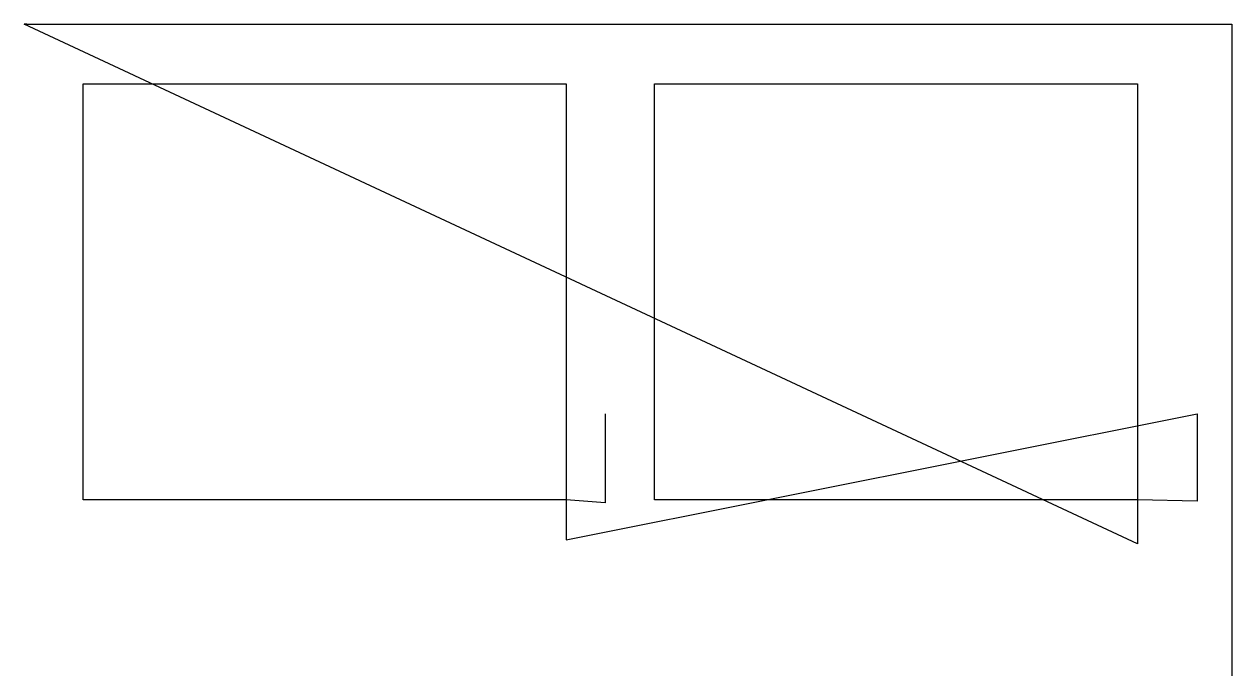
# Model space of a CAD drawing. Header units: metres. Extents: x 0 to 452, y 224 to 469.
import ezdxf

# ---------------------------------------------------------------- set-up
doc = ezdxf.new("R2010")
doc.units = ezdxf.units.M

msp = doc.modelspace()

# ---------------------------------------------------------------- linework, layer by layer
at = {"layer": 'TOOL_0'}
for p, q in [((417.123, 273.977), (0.001, 468.803)), ((0.001, 468.803), (1.001, 468.803)), ((1.001, 468.803), (0.001, 468.803)), ((0.001, 468.803), (1.001, 468.803)), ((1.001, 468.803), (452.437, 468.803)), ((452.437, 468.803), (452.437, 225.414)), ((22.064, 290.412), (22.064, 446.412)), ((22.064, 446.412), (203.064, 446.412)), ((203.064, 446.412), (203.064, 290.412)), ((236.123, 290.412), (236.123, 446.412)), ((236.123, 446.412), (417.123, 446.412)), ((417.123, 446.412), (417.123, 290.412)), ((203.064, 275.423), (439.435, 322.611)), ((217.654, 322.674), (217.654, 289.349)), ((439.435, 322.611), (439.435, 289.971)), ((203.064, 290.412), (22.064, 290.412)), ((217.654, 289.349), (203.064, 290.412)), ((203.064, 290.412), (203.064, 275.423)), ((417.123, 290.412), (236.123, 290.412)), ((439.435, 289.971), (417.123, 290.412)), ((417.123, 290.412), (417.123, 273.977)), ((452.437, 225.414), (452.437, 224.414))]:
    msp.add_line(p, q, dxfattribs=at)

doc.saveas('drawing.dxf')
